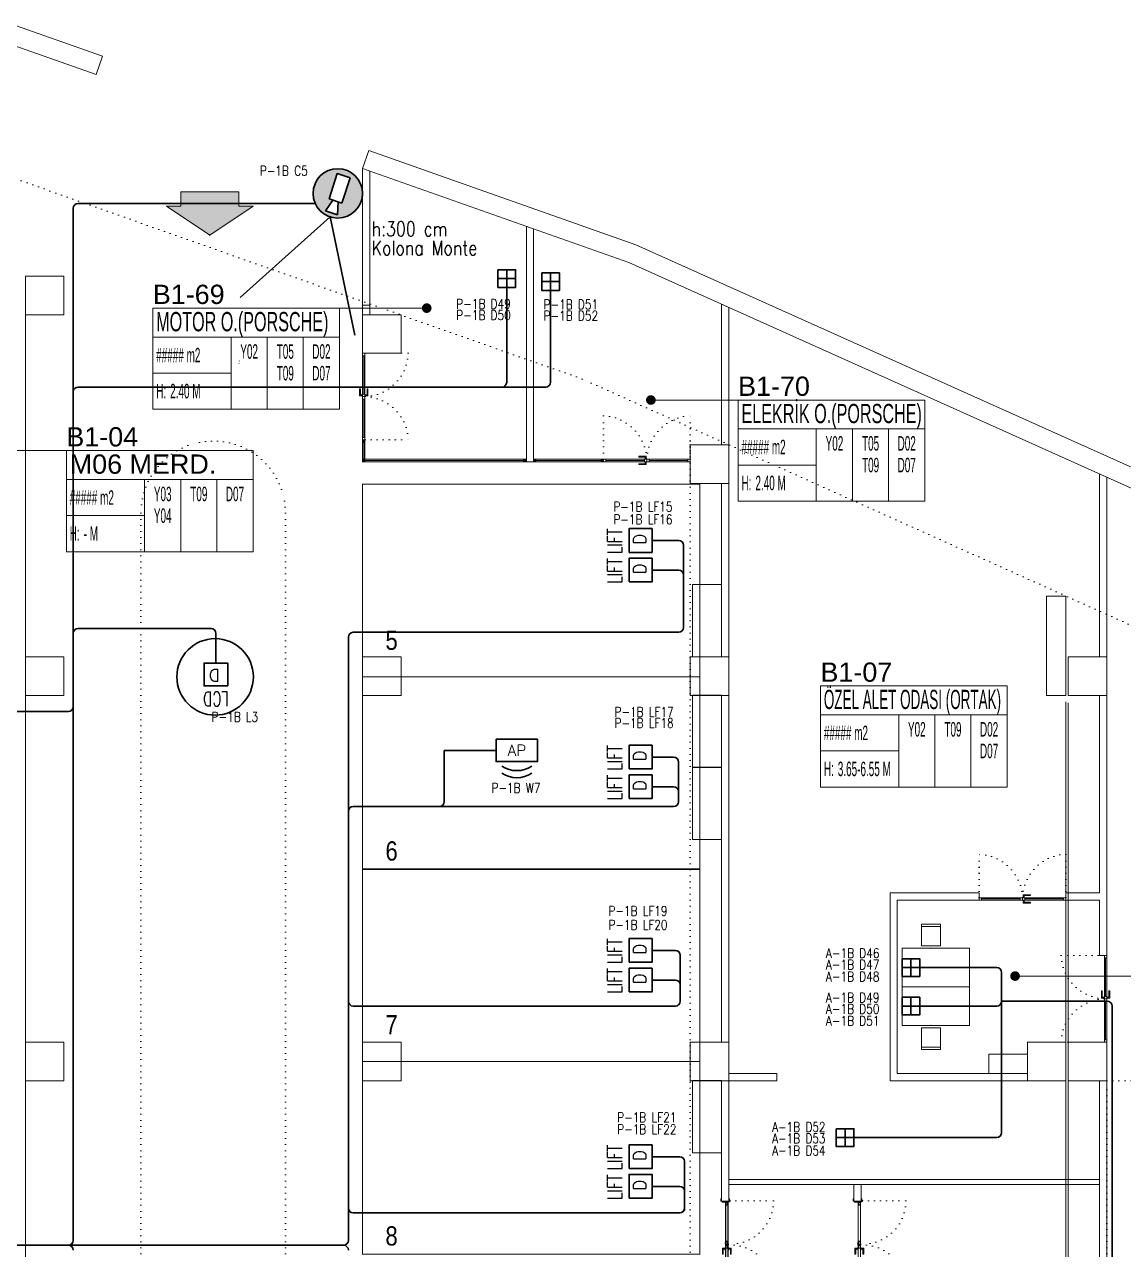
# Model space of a CAD drawing. Header units: metres. Extents: x -13621 to 152406, y -16073 to 22221.
# Drawn here: x 61358 to 63640, y 4450 to 6992 of the extents above; entities that cross this region are included whole.
import ezdxf
from ezdxf.enums import TextEntityAlignment as Align
from ezdxf.xclip import XClip

# ---------------------------------------------------------------- set-up
doc = ezdxf.new("R2010")
doc.units = ezdxf.units.M
doc.header["$LTSCALE"] = 100
doc.header["$MEASUREMENT"] = 0
doc.header["$XCLIPFRAME"] = 0
for name, pattern in [('DOT2', [0.125, 0, -0.125]), ('DOT5', [0.75, 0, -0.75]), ('HIDDEN', [0.375, 0.25, -0.125])]:
    doc.linetypes.add(name, pattern=pattern)
doc.layers.get('0').update_dxf_attribs({"color": 9, "lineweight": 9})
for name, color, linetype, lineweight in [('00', 9, 'Continuous', 9), ('01', 9, 'Continuous', 9), ('05', 9, 'Continuous', 9), ('05S', 9, 'Continuous', 9), ('06B', 9, 'Continuous', 9), ('06C', 9, 'Continuous', 9), ('06D', 9, 'Continuous', 9), ('09', 9, 'Continuous', 9), ('10', 9, 'Continuous', 9), ('15', 9, 'Continuous', 9), ('20', 9, 'DOT2', 9), ('21', 9, 'Continuous', 9), ('21_mahal200', 9, 'Continuous', 9), ('Data  Tavan', 170, 'Continuous', 30), ('DATA YER', 30, 'Continuous', 30), ('E-ACCESS POINT (KABLOSUZ ERİŞİM İÇİN)', 7, 'Continuous', 30), ('E-DAHİLİ KAMERA', 7, 'Continuous', 30), ('E-DATA LCD EKRAN', 7, 'Continuous', 30), ('E-DATA LIFT PRIZI', 7, 'Continuous', 30), ('E-DATA PRİZİ (RJ45)', 7, 'Continuous', 30), ('E-DUVARA MONTE PRİZ KUTUSU', 7, 'Continuous', 30), ('E-YAZI', 7, 'Continuous', 30)]:
    doc.layers.add(name, color=color, linetype=linetype, lineweight=lineweight)
doc.styles.add('Arial', font='arial.ttf', dxfattribs={"height": 2.5})
doc.styles.add('E-YAZI', font='txttw.shx')
doc.styles.add('MuuM_TEXT-STANDART', font='ARIALN.TTF')
doc.dimstyles.new('MuuM_DIM200', dxfattribs={"dimscale": 20, "dimtxt": 2, "dimasz": 1, "dimexe": 1, "dimexo": 1, "dimgap": 1, "dimtad": 1, "dimdec": 1, "dimrnd": 0.5, "dimdsep": 46, "dimtxsty": 'MuuM_TEXT-STANDART', "dimblk": 'ARCHTICK', "dimcen": 0, "dimdle": 0.15, "dimclrd": 256, "dimclre": 256, "dimclrt": 256, "dimadec": 0, "dimazin": 0, "dimtfac": 5, "dimtdec": 1, "dimtix": 1, "dimtmove": 2, "dimatfit": 3, "dimldrblk": 'DOT', "dimfxl": 3, "dimfxlon": 1, "dimtolj": 1, "dimlwd": -1, "dimlwe": -1, "dimarcsym": 0})

# ---------------------------------------------------------------- blocks, each defined once
blk = doc.blocks.new('E-DATA LCD EKRAN')
at = {"layer": 'E-DATA PRİZİ (RJ45)', "color": 1}
blk.add_line((0, 0), (0, 42), dxfattribs=at)
blk.add_lwpolyline([(-24.6, 89.6), (24.6, 89.6), (24.6, 42), (-24.6, 42)], close=True, dxfattribs=at)
blk.add_circle((1.6, 70.7), 79.4, dxfattribs=at)
at = {"layer": 'E-DATA PRİZİ (RJ45)', "color": 1, "style": 'E-YAZI'}
blk.add_text('D', height=25.6, dxfattribs=at).set_placement((-8.8, 54.6))
at = {"layer": 'E-YAZI', "color": 1, "style": 'E-YAZI', "width": 0.7}
blk.add_text('LCD', height=30, dxfattribs=at).set_placement((-27, 101.6))
blk = doc.blocks.new('10_DUVARA MONTE PRİZ KUTUSU')
at = {"layer": 'E-DUVARA MONTE PRİZ KUTUSU', "color": 4}
for p, q in [((24.5, 0), (-24.5, 0)), ((0, 24.5), (0, -24.5))]:
    blk.add_line(p, q, dxfattribs=at)
blk.add_lwpolyline([(-24.5, -24.5), (24.5, -24.5), (24.5, 24.5), (-24.5, 24.5)], close=True, dxfattribs=at)
blk = doc.blocks.new('E-DATA LIFT PRIZI')
at = {"layer": 'E-DATA LIFT PRIZI', "color": 2}
blk.add_line((0, 0), (0, 42), dxfattribs=at)
blk.add_lwpolyline([(-24.6, 89.6), (24.6, 89.6), (24.6, 42), (-24.6, 42)], close=True, dxfattribs=at)
at = {"layer": 'E-DATA LIFT PRIZI', "color": 2, "style": 'E-YAZI', "width": 0.7}
blk.add_text('LIFT', height=30, dxfattribs=at).set_placement((-28, 104.2))
at = {"layer": 'E-DATA LIFT PRIZI', "color": 2, "style": 'E-YAZI'}
blk.add_text('D', height=25.6, dxfattribs=at).set_placement((-8.8, 54.6))
blk = doc.blocks.new('*U382')
at = {"layer": 'E-ACCESS POINT (KABLOSUZ ERİŞİM İÇİN)', "color": 4}
blk.add_lwpolyline([(-2.39, 3.24), (2.39, 3.24), (2.39, 0.65), (-2.39, 0.65)], close=True, dxfattribs=at)
at = {"layer": 'E-ACCESS POINT (KABLOSUZ ERİŞİM İÇİN)', "color": 3}
for centre in [(0, 2.8), (0, 1.99)]:
    blk.add_arc(centre, 3.19, 237.1828, 302.8172, dxfattribs=at)
at = {"layer": 'E-ACCESS POINT (KABLOSUZ ERİŞİM İÇİN)', "color": 3, "style": 'E-YAZI'}
blk.add_text('AP', height=1.28, dxfattribs=at).set_placement((-1.05, 1.31))
blk = doc.blocks.new('E-VARIFOCAL DOME KAMERA')
at = {"layer": 'E-DAHİLİ KAMERA'}
h = blk.add_hatch(color=6, dxfattribs=at)
h.dxf.hatch_style = 1
h.paths.add_polyline_path([(0, 0, 1), (25.66, 0, 1)])
h.paths.add_polyline_path([(16.93, 3.57), (16.93, 1.47), (23.48, 3.34), (23.48, -3.21), (16.93, -1.34), (16.93, -3.45), (3.15, -3.45), (3.15, 3.57)], flags=16)
at = {"layer": 'E-DAHİLİ KAMERA', "color": 6}
for p, q in [((25.66, 0), (79.91, 31.32)), ((3.15, 3.57), (3.15, -3.45)), ((16.93, 3.57), (3.15, 3.57)), ((16.93, -3.45), (16.93, 3.57)), ((16.93, 1.47), (23.48, 3.34)), ((23.48, 3.34), (23.48, -3.21)), ((25.66, 0), (79.91, -31.32)), ((3.15, -3.45), (16.93, -3.45)), ((16.93, -1.34), (23.48, -3.21))]:
    blk.add_line(p, q, dxfattribs=at)
blk.add_circle((12.83, 0), 12.83, dxfattribs=at)
blk = doc.blocks.new('p-kolon_80x80')
blk.add_lwpolyline([(-40, -40), (40, -40), (40, 40), (-40, 40)], close=True)
blk = doc.blocks.new('1.bod.mimari.elk')
at = {"layer": '01'}
blk.add_lwpolyline([(4764.2, -1436.6), (5520, -1703.5), (5506.7, -1741.2), (4752.4, -1474.9)], dxfattribs=at)
for points in [[(7909, -2669.7), (7892.6, -2706.2), (6612.7, -2131.8), (6060, -1936.6), (6073.3, -1898.9), (6627.6, -2094.7)], [(7520, -3030), (7480, -3030), (7480, -2824), (7520, -2824)]]:
    blk.add_lwpolyline(points, close=True, dxfattribs=at)
for p in [(5400, -2200), (6100, -2280), (6780, -2550), (5400, -2990), (6100, -2990), (6780, -2990), (7565, -2990), (5400, -3790), (6100, -3790), (6780, -3790), (7480, -3790), (7565, -3790)]:
    blk.add_blockref('p-kolon_80x80', p, dxfattribs=at)
blk = doc.blocks.new('p-işyeri')
at = {"color": 0, "const_width": 2}
blk.add_lwpolyline([(200, 0), (200, 700), (-200, 700), (-200, 0)], close=True, dxfattribs=at)
blk = doc.blocks.new('p-dilatasyon yeri')
at = {"layer": '06D'}
for points in [[(5360, 80), (5360, 6452.7)], [(7520, 5586.8), (7520, 80)], [(7525, 5584.6), (7525, 80)]]:
    blk.add_lwpolyline(points, dxfattribs=at)
blk = doc.blocks.new('0-OK 2')
at = {"true_color": 0x4f4f4f}
blk.add_hatch(color=251, dxfattribs=at).paths.add_polyline_path([(0, 0), (120, 180), (120, 120), (180, 120), (180, -120), (120, -120), (120, -180)])
at = {"linetype": 'ByBlock', "lineweight": -2}
blk.add_lwpolyline([(180, -120), (180, 120), (120, 120), (120, 180), (0, 0), (120, -180), (120, -120)], close=True, dxfattribs=at)
blk.add_point((0, 0))
blk = doc.blocks.new('prf-scr2')
at = {"linetype": 'DOT2', "ltscale": 10}
blk.add_line((0, 0.2), (0, -1.1), dxfattribs=at)
for p, q in [((-0.1, -0.2), (0.1, -0.3)), ((0.1, -0.2), (-0.1, -0.2)), ((0.1, -0.3), (-0.1, -0.3)), ((-0.1, -0.3), (0.1, -0.4)), ((0.1, -0.4), (-0.1, -0.4)), ((0.1, -0.5), (-0.1, -0.4)), ((-0.1, -0.4), (0.1, -0.4)), ((0.1, -0.6), (-0.1, -0.5)), ((-0.1, -0.5), (0.1, -0.5)), ((-0.1, -0.6), (0.1, -0.7)), ((0.1, -0.6), (-0.1, -0.6)), ((-0.1, -0.6), (0.1, -0.6)), ((-0.1, -0.7), (0.1, -0.8)), ((0.1, -0.7), (-0.1, -0.7)), ((-0.1, -0.8), (0.1, -0.8)), ((0.1, -0.8), (-0.1, -0.8)), ((0.1, -0.2), (0, -0.1)), ((0, -0.2), (0.1, -0.2))]:
    blk.add_line(p, q)
blk.add_lwpolyline([(0.2, 0), (-0.2, 0), (-0.2, 0), (-0.1, -0.1), (0.1, -0.1), (0.2, 0), (0.2, 0)], close=True)
for points in [[(0.2, 0), (-0.2, 0)], [(-0.1, -0.1), (-0.1, -0.2), (-0.1, -0.2), (-0.1, -0.2), (-0.1, -0.2), (-0.1, -0.3), (-0.1, -0.3), (-0.1, -0.3), (-0.1, -0.3), (-0.1, -0.4), (-0.1, -0.4), (-0.1, -0.4), (-0.1, -0.4), (-0.1, -0.4), (-0.1, -0.5), (-0.1, -0.5), (-0.1, -0.5), (-0.1, -0.5), (-0.1, -0.5), (-0.1, -0.5), (-0.1, -0.6), (-0.1, -0.6), (-0.1, -0.6), (-0.1, -0.6), (-0.1, -0.6), (-0.1, -0.7), (-0.1, -0.7), (-0.1, -0.7), (-0.1, -0.7), (-0.1, -0.7), (-0.1, -0.8), (-0.1, -0.8), (-0.1, -0.8), (-0.1, -0.8), (0, -0.9), (0, -0.9), (0, -0.9), (0.1, -0.8), (0.1, -0.8), (0.1, -0.7), (0.1, -0.7), (0.1, -0.7), (0.1, -0.7), (0.1, -0.7), (0.1, -0.7), (0.1, -0.6), (0.1, -0.6), (0.1, -0.6), (0.1, -0.6), (0.1, -0.6), (0.1, -0.5), (0.1, -0.5), (0.1, -0.5), (0.1, -0.5), (0.1, -0.4), (0.1, -0.4), (0.1, -0.4), (0.1, -0.4), (0.1, -0.4), (0.1, -0.3), (0.1, -0.3), (0.1, -0.3), (0.1, -0.3), (0.1, -0.3), (0.1, -0.3), (0.1, -0.2), (0.1, -0.2), (0.1, -0.2), (0.1, -0.2), (0.1, -0.2), (0.1, -0.1)]]:
    blk.add_lwpolyline(points)
blk = doc.blocks.new('gr-p-barel kilitli kapı kolu')
at = {"layer": '05S'}
h = blk.add_hatch(color=256, dxfattribs=at)
h.paths.add_polyline_path([(1.3, 0.8), (-1.3, 0.8), (-1.3, 0.7), (1.3, 0.7)])
h.paths.add_polyline_path([(2.75, 0.7), (-2.75, 0.7), (-2.75, 0), (2.75, 0)])
h.paths.add_polyline_path([(-11.7, 4.9), (-11.7, 6.7), (0.9, 6.7), (0.9, 0.8), (-0.9, 0.8), (-0.9, 4.9)])
at = {"flags": 128}
for points in [[(-0.9, 0.8), (-0.9, 4.9), (-11.7, 4.9), (-11.7, 6.7), (0.9, 6.7), (0.9, 0.8)], [(-0.8, 5), (0.8, 6.6)]]:
    blk.add_lwpolyline(points, dxfattribs=at)
blk.add_lwpolyline([(-2.75, 0), (-2.75, 0.7), (2.75, 0.7), (2.75, 0)])
blk.add_lwpolyline([(-1.3, 0.7), (1.3, 0.7), (1.3, 0.8), (-1.3, 0.8)], close=True)
blk = doc.blocks.new('p-de-02')
at = {"layer": '06C'}
blk.add_lwpolyline([(106.3, -16.6, 1), (106.3, -15.8), (104.3, -15.8), (104.3, -16.6), (106.4, -16.6)], format="xyb", dxfattribs=at)
blk.add_arc((106.3, -16.2), 0.5, 233.1301, 126.8699, dxfattribs=at)
at = {"layer": '09'}
for p, q in [((108.1, -16.7), (108.1, -16.6)), ((108.2, -16.7), (108.2, -16.6)), ((108.3, -16.6), (108.3, -16.7)), ((108.4, -16.7), (108.4, -16.6)), ((108.5, -16.6), (108.5, -16.7)), ((108.6, -16.7), (108.6, -16.6)), ((108.7, -16.6), (108.7, -16.7)), ((108.8, -16.6), (108.8, -16.7)), ((109.3, -21.9), (109.3, -21.7)), ((109.4, -21.7), (109.4, -21.9)), ((109.5, -21.9), (109.5, -21.7)), ((109.6, -21.7), (109.6, -21.9)), ((109.7, -21.9), (109.7, -21.7)), ((109.8, -21.7), (109.8, -21.9)), ((109.9, -21.9), (109.9, -21.7)), ((110, -21.9), (110, -21.7))]:
    blk.add_line(p, q, dxfattribs=at)
at = {"layer": '10'}
for points in [[(14.2, -6.8, -0.414214), (14.3, -6.7), (18.7, -6.7, -0.414214), (18.8, -6.8), (18.8, -14.1), (19, -14.1), (19, -6.8, 0.414214), (18.7, -6.5), (14.3, -6.5, 0.414214), (14, -6.8), (14, -7.7, 0.414214), (14.3, -8), (15.4, -8), (15.4, -7.8), (14.3, -7.8, -0.414214), (14.2, -7.7)], [(19, -9.7, -0.414214), (19.3, -9.4), (20.3, -9.4, -0.414214), (20.6, -9.7), (20.6, -16.1, -0.414214), (20.3, -16.4, -0.414214), (20, -16.1), (20, -15.2), (19, -15.2), (19, -24.2, -0.414214), (18.7, -24.5), (14.3, -24.5, -0.414214), (14, -24.2), (14, -23.3, -0.414214), (14.3, -23), (15.4, -23), (15.4, -23.2), (14.3, -23.2, 0.414214), (14.2, -23.3), (14.2, -24.2, 0.414214), (14.3, -24.3), (18.7, -24.3, 0.414214), (18.8, -24.2), (18.8, -15), (20.2, -15), (20.2, -16.1, 0.414214), (20.3, -16.2, 0.414214), (20.4, -16.1), (20.4, -9.7, 0.414214), (20.3, -9.6), (19.3, -9.6, 0.414214), (19.2, -9.7), (19.2, -10.6), (19, -10.6)], [(18.4, -25), (19.8, -24.4), (19.8, -21.5), (20, -21.5), (20, -24.5), (18.5, -25.2, -14.796002)], [(198.6, -9.7, 0.414214), (198.3, -9.4), (197.3, -9.4, 0.414214), (197, -9.7), (197, -16.1, 0.414214), (197.3, -16.4, 0.414214), (197.6, -16.1), (197.6, -15.2), (198.6, -15.2), (198.6, -24.2, 0.414214), (198.9, -24.5), (203.3, -24.5, 0.414214), (203.6, -24.2), (203.6, -23.3, 0.414214), (203.3, -23), (202.2, -23), (202.2, -23.2), (203.3, -23.2, -0.414214), (203.4, -23.3), (203.4, -24.2, -0.414214), (203.3, -24.3), (198.9, -24.3, -0.414214), (198.8, -24.2), (198.8, -15), (197.4, -15), (197.4, -16.1, -0.414214), (197.3, -16.2, -0.414214), (197.2, -16.1), (197.2, -9.7, -0.414214), (197.3, -9.6), (198.3, -9.6, -0.414214), (198.4, -9.7), (198.4, -10.6), (198.6, -10.6)], [(199.2, -25), (197.8, -24.4), (197.8, -21.5), (197.6, -21.5), (197.6, -24.5), (199.1, -25.2, 14.796002)], [(203.4, -6.8, 0.414214), (203.3, -6.7), (198.9, -6.7, 0.414214), (198.8, -6.8), (198.8, -14.1), (198.6, -14.1), (198.6, -6.8, -0.414214), (198.9, -6.5), (203.3, -6.5, -0.414214), (203.6, -6.8), (203.6, -7.7, -0.414214), (203.3, -8), (202.2, -8), (202.2, -7.8), (203.3, -7.8, 0.414214), (203.4, -7.7)]]:
    blk.add_lwpolyline(points, format="xyb", close=True, dxfattribs=at)
for points in [[(108.2, -20.1), (108.2, -18.1), (108.5, -18.1), (108.5, -17), (20.3, -17), (20.3, -18.1), (20.6, -18.1), (20.6, -20.1), (20.3, -20.1), (20.3, -18.3), (20, -18.3), (20, -16.7), (108.8, -16.7), (108.8, -18.3), (108.5, -18.3), (108.5, -20.1)], [(108.2, -18.1), (108.2, -20.1), (108.8, -20.1), (108.8, -21.7), (20, -21.7), (20, -20.1), (20.6, -20.1), (20.6, -18.1), (20.9, -18.1), (20.9, -20.3), (20.3, -20.3), (20.3, -21.4), (108.5, -21.4), (108.5, -20.3), (107.9, -20.3), (107.9, -18.1), (108.2, -18.1)], [(109.9, -20.1), (109.9, -18.1), (109.6, -18.1), (109.6, -17), (197.3, -17), (197.3, -18.1), (197, -18.1), (197, -20.1), (197.3, -20.1), (197.3, -18.3), (197.6, -18.3), (197.6, -16.7), (109.3, -16.7), (109.3, -18.3), (109.6, -18.3), (109.6, -20.1)], [(109.9, -18.1), (109.9, -20.1), (109.3, -20.1), (109.3, -21.7), (197.6, -21.7), (197.6, -20.1), (197, -20.1), (197, -18.1), (196.7, -18.1), (196.7, -20.3), (197.3, -20.3), (197.3, -21.4), (109.6, -21.4), (109.6, -20.3), (110.2, -20.3), (110.2, -18.1), (109.9, -18.1)]]:
    blk.add_lwpolyline(points, dxfattribs=at)
for points in [[(20.9, -17.2), (26.9, -17.2), (26.9, -21.2), (20.9, -21.2)], [(21.2, -17.5), (26.6, -17.5), (26.6, -20.9), (21.2, -20.9)], [(107.9, -17.2), (101.9, -17.2), (101.9, -21.2), (107.9, -21.2)], [(107.6, -17.5), (102.2, -17.5), (102.2, -20.9), (107.6, -20.9)], [(108.1, -22.4), (110, -22.4), (110, -21.9), (108.1, -21.9), (107.5, -21.9), (107.5, -22.4)], [(110, -16.1), (108.1, -16.1), (108.1, -16.6), (110.6, -16.6), (110.6, -16.6), (110.6, -16.1)], [(110.2, -17.2), (116.2, -17.2), (116.2, -21.2), (110.2, -21.2)], [(110.5, -17.5), (115.9, -17.5), (115.9, -20.9), (110.5, -20.9)], [(196.7, -17.2), (192.7, -17.2), (192.7, -21.2), (196.7, -21.2)], [(196.4, -17.5), (193, -17.5), (193, -20.9), (196.4, -20.9)]]:
    blk.add_lwpolyline(points, close=True, dxfattribs=at)
for centre in [(17.8, -25.5), (199.8, -25.5)]:
    blk.add_circle(centre, 0.55, dxfattribs=at)
at = {"layer": '20'}
for p, q in [((17.8, -25.5), (17.8, -116)), ((199.8, -25.5), (199.8, -116))]:
    blk.add_line(p, q, dxfattribs=at)
at = {"layer": '20', "linetype": 'HIDDEN'}
for points in [[(18.6, -24.3), (18.6, -23), (17.1, -23), (17.1, -24.3)], [(18.4, -25), (18.4, -23.2), (17.3, -23.2), (17.3, -25)], [(199, -24.3), (199, -23), (200.5, -23), (200.5, -24.3)], [(199.2, -25), (199.2, -23.2), (200.3, -23.2), (200.3, -25)]]:
    blk.add_lwpolyline(points, dxfattribs=at)
at = {"layer": '20'}
for centre, start, end in [((17.8, -25.5), 270, 2.4057), ((199.8, -25.5), 177.5943, 270)]:
    blk.add_arc(centre, 90.5, start, end, dxfattribs=at)
at = {"layer": '06B', "xscale": -1}
blk.add_blockref('gr-p-barel kilitli kapı kolu', (117.3, -16.7), dxfattribs=at)
at = {"layer": '06B', "rotation": 180}
blk.add_blockref('gr-p-barel kilitli kapı kolu', (117.3, -21.7), dxfattribs=at)
at = {"layer": '10', "xscale": -1, "rotation": 90}
for p in [(20.3, -19.2), (109.6, -19.2)]:
    blk.add_blockref('prf-scr2', p, dxfattribs=at)
at = {"layer": '10', "rotation": 270}
for p in [(108.5, -19.2), (197.3, -19.2)]:
    blk.add_blockref('prf-scr2', p, dxfattribs=at)
blk = doc.blocks.new('p-al-01_a')
at = {"layer": '06B'}
for points in [[(-5, -88.6), (-11.2, -88.6), (-11.2, -73.6), (-9.4, -73.6), (-9.4, -86.4), (-9.4, -86.4), (-5, -86.4), (-5, -88.6)], [(0, -88.6), (6.2, -88.6), (6.2, -73.6), (4.4, -73.6), (4.4, -86.4), (4.4, -86.4), (0, -86.4), (0, -88.6)]]:
    blk.add_lwpolyline(points, dxfattribs=at)
at = {"layer": '06D'}
for p, q in [((-5, -86.9), (-5, -5)), ((0, -5), (0, -86.9)), ((-5, -93.1), (-5, -175)), ((0, -175), (0, -93.1))]:
    blk.add_line(p, q, dxfattribs=at)
at = {"layer": '10'}
for points in [[(-5, 0), (0, 0), (0, -5), (-5, -5)], [(-5, -85), (0, -85), (0, -90), (-5, -90)], [(-5, -95), (0, -95), (0, -90), (-5, -90)], [(-5, -180), (0, -180), (0, -175), (-5, -175)]]:
    blk.add_lwpolyline(points, close=True, dxfattribs=at)
at = {"layer": '15'}
for points in [[(-2.5, -5), (-2.5, -85)], [(-2.5, -175), (-2.5, -95)]]:
    blk.add_lwpolyline(points, dxfattribs=at)
at = {"layer": '20'}
for points in [[(-5.3, 0), (-94.9, 0)], [(-5.3, -180), (-94.9, -180)], [(-5, -180), (-94.9, -180)]]:
    blk.add_lwpolyline(points, dxfattribs=at)
for centre, start, end in [((-1.5, 3.4), 182.0745, 267.6937), ((-1.5, -183.4), 92.3063, 177.9255)]:
    blk.add_arc(centre, 93.5, start, end, dxfattribs=at)
blk = doc.blocks.new('prf-10x10')
blk.add_lwpolyline([(-5, -5), (5, -5), (5, 5), (-5, 5)], close=True)
at = {"color": 255}
blk.add_solid([(-5, -5), (5, -5), (-5, 5), (5, 5)], dxfattribs=at)
at = {"layer": '10'}
blk.add_point((0, 0), dxfattribs=at)
blk = doc.blocks.new('p-birim')
blk.add_lwpolyline([(0, 0), (1, 0), (1, 1), (0, 1)], close=True)
blk = doc.blocks.new('p-sandalye')
blk.add_line((-45, 20), (-45, -20))
blk.add_lwpolyline([(-5, 20), (-50, 20), (-50, -20), (-5, -20)], close=True)
blk.add_point((0, 0.1))
blk = doc.blocks.new('p-masa_servis')
at = {"linetype": 'DOT5'}
blk.add_lwpolyline([(0, 0), (0, 0)], dxfattribs=at)
blk.add_lwpolyline([(0, 0), (0, -80), (140, -80), (140, 0)], close=True)
for p, rotation in [((60, 0), 270), ((50, -110.1), 2.073722e-10)]:
    blk.add_blockref('p-sandalye', p, dxfattribs=dict(rotation=rotation))
blk = doc.blocks.new('gr-p-birim')
blk.add_lwpolyline([(-0.5, -0.5), (0.5, -0.5), (0.5, 0.5), (-0.5, 0.5)], close=True)
blk = doc.blocks.new('_ArchTick')
at = {"color": 0, "linetype": 'ByBlock', "const_width": 0.15}
blk.add_lwpolyline([(-0.5, -0.5), (0.5, 0.5)], dxfattribs=at)
blk = doc.blocks.new('_Dot')
at = {"color": 0, "linetype": 'ByBlock', "lineweight": -2}
blk.add_line((-0.5, 0), (-1, 0), dxfattribs=at)
at = {"color": 0, "linetype": 'ByBlock', "const_width": 0.5}
blk.add_lwpolyline([(-0.25, 0, 1), (0.25, 0, 1)], format="xyb", close=True, dxfattribs=at)
blk = doc.blocks.new('0_roomno2')
blk.add_lwpolyline([(19.38, -10.5), (0, -10.5), (0, 0), (19.38, 0)], close=True)
for points in [[(0, -3), (19.38, -3)], [(8.12, -3), (8.12, -10.5)], [(11.88, -3), (11.88, -10.5)], [(15.62, -3), (15.62, -10.5)], [(0, -6.75), (8.12, -6.75)]]:
    blk.add_lwpolyline(points)
at = {"style": 'MuuM_TEXT-STANDART', "width": 0.6}
blk.add_text('H:', height=1.5, dxfattribs=at).set_placement((0.35, -8.61), align=Align.MIDDLE_LEFT)
at = {"style": 'Arial'}
blk.add_attdef('ODANO', (0, 1.17), '', height=2, dxfattribs=at)
blk.add_attdef('MEKANADI', text='', height=2, dxfattribs=at).set_placement((0.35, -3), align=Align.BOTTOM_LEFT)
at = {"style": 'MuuM_TEXT-STANDART', "width": 0.6}
for tag, p in [('YER01', (10, -4.5)), ('TAVAN01', (13.75, -4.5)), ('DUVAR01', (17.5, -4.5)), ('YER02', (10, -6.75)), ('TAVAN02', (13.75, -6.75)), ('DUVAR02', (17.5, -6.75)), ('YER03', (10, -9)), ('TAVAN03', (13.75, -9)), ('DUVAR03', (17.5, -9))]:
    blk.add_attdef(tag, text='', height=1.5, dxfattribs=at).set_placement(p, align=Align.MIDDLE_CENTER)
for tag, p in [('M2', (0.35, -4.88)), ('TEMIZTAVANYUKSEKLIGI', (1.8, -8.61))]:
    blk.add_attdef(tag, text='', height=1.5, dxfattribs=at).set_placement(p, align=Align.MIDDLE_LEFT)
blk = doc.blocks.new('1.bod.mimari1.elk')
at = {"layer": '00'}
for p, q in [((7340, -3440), (7155, -3440)), ((7155, -3440), (7155, -3830)), ((7170, -3815), (7170, -3455)), ((7170, -3455), (7340, -3455)), ((7340, -3455), (7340, -3440)), ((6920, -3815), (6820, -3815)), ((6820, -3815), (6820, -3830)), ((6820, -3830), (6920, -3830)), ((7155, -3830), (7440, -3830)), ((7440, -3815), (7170, -3815)), ((7440, -3830), (7440, -3815)), ((7080, -4045), (7080, -4080)), ((7095, -4080), (7095, -4045)), ((7080, -4080), (7095, -4080))]:
    blk.add_line(p, q, dxfattribs=at)
for points in [[(6060, -2240), (6060, -1936.65), (6075, -1941.95), (6075, -2240)], [(6075, -2220), (6060, -2220)], [(6805, -2510), (6805, -2218.13), (6820, -2224.86), (6820, -2510)], [(6075, -2240), (6060, -2240)], [(7605, -2577.12), (7605, -2950), (7590, -2950), (7590, -2570.39)], [(7590, -3455), (7520, -3455), (7520, -3440), (7590, -3440), (7590, -3030), (7605, -3030), (7605, -3570), (7590, -3570), (7590, -3455)], [(7520, -3628.44), (7520, -3628.44)], [(7520, -3628.44), (7520, -3628.44)], [(6920, -3815), (6920, -3830)], [(6820, -4035), (7590, -4035)], [(6820, -4045), (7590, -4045)]]:
    blk.add_lwpolyline(points, dxfattribs=at)
for points in [[(6400, -2545), (6400, -2056.72), (6415, -2062.02), (6415, -2530), (6415, -2530), (6415, -2545)], [(6805, -2950), (6820, -2950), (6820, -2590), (6805, -2590)], [(6805, -3750), (6820, -3750), (6820, -3030), (6805, -3030)], [(6820, -4080), (6820, -3830), (6805, -3830), (6805, -4080)], [(7590, -4550), (7605, -4550), (7605, -3830), (7590, -3830)]]:
    blk.add_lwpolyline(points, close=True, dxfattribs=at)
at = {"layer": '06D', "linetype": 'DOT2'}
for points in [[(5600, -2652.1, -1), (5900, -2652.1, 0)], [(5600, -2652.1), (5600, -7740, 0.4142136), (6200, -8340)], [(5900, -2652.1), (5900, -7740, 0.4142136), (6200, -8040)]]:
    blk.add_lwpolyline(points, format="xyb", dxfattribs=at)
at = {"layer": '06D'}
for points in [[(6065, -2500), (6060, -2500), (6060, -2540), (6065, -2540)], [(6400, -2545), (6400, -2540), (6065, -2540), (6065, -2545)], [(6560, -2545), (6560, -2540), (6420, -2540), (6420, -2545)]]:
    blk.add_lwpolyline(points, close=True, dxfattribs=at)
at = {"layer": '09'}
for p, q in [((5803.63, -2335.74), (5803.58, -2335.88)), ((5803.72, -2335.77), (5803.67, -2335.92)), ((5803.77, -2335.95), (5803.82, -2335.8)), ((5803.91, -2335.84), (5803.86, -2335.98)), ((5803.96, -2336.01), (5804.01, -2335.87)), ((5804.1, -2335.9), (5804.05, -2336.05)), ((5804.14, -2336.08), (5804.19, -2335.94)), ((5804.29, -2335.97), (5804.24, -2336.11)), ((5803.03, -2341.14), (5803.08, -2340.99)), ((5803.12, -2341.17), (5803.17, -2341.03)), ((5803.26, -2341.06), (5803.21, -2341.2)), ((5803.31, -2341.24), (5803.36, -2341.09)), ((5803.45, -2341.12), (5803.4, -2341.27)), ((5803.5, -2341.3), (5803.55, -2341.16)), ((5803.64, -2341.19), (5803.59, -2341.33)), ((5803.74, -2341.22), (5803.69, -2341.37))]:
    blk.add_line(p, q, dxfattribs=at)
at = {"layer": '15'}
for points in [[(6062.5, -2505), (6062.5, -2540)], [(6395, -2542.5), (6065, -2542.5)], [(6555, -2542.5), (6420, -2542.5)]]:
    blk.add_lwpolyline(points, dxfattribs=at)
at = {"layer": '20'}
for points in [[(11313.16, -4700), (10818.48, -4391.06), (8921.11, -3452.7), (7718.56, -2913.06), (6516.01, -2373.42), (4675.61, -1723.48), (3791.04, -1488.82)], [(6740, -2510), (6740, -4630), (7605, -4630), (7605, -3830), (9220, -3830), (9220, -3622.83)]]:
    blk.add_lwpolyline(points, dxfattribs=at)
for name, p in [('p-dilatasyon yeri', (0, -8630)), ('p-al-01_a', (7605, -3570))]:
    blk.add_blockref(name, p)
at = {"xscale": -1}
blk.add_blockref('p-al-01_a', (6060, -2320), dxfattribs=at)
at = {"xscale": -1, "rotation": 90}
blk.add_blockref('p-al-01_a', (6560, -2545), dxfattribs=at)
at = {"rotation": 270}
blk.add_blockref('p-al-01_a', (7520, -3455), dxfattribs=at)
at = {"layer": '05', "xscale": 60.00000000000003, "yscale": 150}
for p in [(6745, -2950), (6745, -3179.55), (6745, -3329.11), (6745, -3979.55)]:
    blk.add_blockref('p-birim', p, dxfattribs=at)
at = {"layer": '05'}
ref = blk.add_blockref('p-masa_servis', (7180, -3555), dxfattribs=at)
XClip(ref).set_block_clipping_path([(-55.5106706136, -84.5585723777), (163.3295749435, 61.9818189005)])
ref = blk.add_blockref('p-masa_servis', (7180, -3715), dxfattribs=dict(at, xscale=-1, rotation=180))
XClip(ref).set_block_clipping_path([(-55.5106706136, -84.5585723777), (163.3295749435, 61.9818189005)])
at = {"layer": '05', "xscale": -40, "yscale": 80, "rotation": 90}
blk.add_blockref('gr-p-birim', (7400, -3795), dxfattribs=at)
at = {"layer": '06D', "color": 89, "linetype": 'HIDDEN', "true_color": 0x2e4d23, "rotation": 90}
for p in [(6760, -2791.68), (6760, -3191.68), (6760, -3590), (6760, -3990)]:
    blk.add_blockref('p-işyeri', p, dxfattribs=at)
at = {"layer": '10', "extrusion": (0, 0, -1), "xscale": 0.5, "yscale": 0.5, "zscale": -1}
for p, rotation in [((-6062.5, -2502.5), 90), ((-6062.5, -2542.5), 180), ((-6062.5, -2542.5), 90), ((-6397.5, -2542.5), 180), ((-6417.5, -2542.5), 180), ((-6417.5, -2542.5), 90), ((-6557.5, -2542.5), 180)]:
    blk.add_blockref('prf-10x10', p, dxfattribs=dict(at, rotation=rotation))
at = {"layer": '10', "xscale": -1, "rotation": 90}
for p in [(6797, -4061.2), (7072, -4061.2)]:
    blk.add_blockref('p-de-02', p, dxfattribs=at)
at = {"layer": '21', "xscale": -0.5, "yscale": 0.5, "zscale": 0.5, "rotation": 270}
blk.add_blockref('0-OK 2', (5742.9, -2074.98), dxfattribs=at)
at = {"layer": '21_mahal200'}
ref = blk.add_blockref('0_roomno2', (5624.63, -2226.34), dxfattribs=dict(at, xscale=20, yscale=20, zscale=20))
ref.add_attrib('ODANO', 'B1-69', (5624.63, -2217.69), dxfattribs={"layer": '0', "height": 40, "style": 'Arial'})
ref.add_attrib('MEKANADI', 'MOTOR O.(PORSCHE)', dxfattribs={"layer": '0', "height": 40, "style": 'Arial', "width": 0.6}).set_placement((5631.63, -2286.34), align=Align.BOTTOM_LEFT)
ref.add_attrib('M2', '##### m2', dxfattribs={"layer": '0', "height": 30, "style": 'MuuM_TEXT-STANDART', "width": 0.6}).set_placement((5631.63, -2323.84), align=Align.MIDDLE_LEFT)
ref.add_attrib('TEMIZTAVANYUKSEKLIGI', '2.40 M', dxfattribs={"layer": '0', "height": 30, "style": 'MuuM_TEXT-STANDART', "width": 0.6}).set_placement((5660.63, -2398.5), align=Align.MIDDLE_LEFT)
ref.add_attrib('YER01', 'Y02', dxfattribs={"layer": '0', "height": 30, "style": 'MuuM_TEXT-STANDART', "width": 0.6}).set_placement((5824.63, -2316.34), align=Align.MIDDLE_CENTER)
ref.add_attrib('TAVAN01', 'T05', dxfattribs={"layer": '0', "height": 30, "style": 'MuuM_TEXT-STANDART', "width": 0.6}).set_placement((5899.63, -2316.34), align=Align.MIDDLE_CENTER)
ref.add_attrib('DUVAR01', 'D02', dxfattribs={"layer": '0', "height": 30, "style": 'MuuM_TEXT-STANDART', "width": 0.6}).set_placement((5974.63, -2316.34), align=Align.MIDDLE_CENTER)
ref.add_attrib('TAVAN02', 'T09', dxfattribs={"layer": '0', "height": 30, "style": 'MuuM_TEXT-STANDART', "width": 0.6}).set_placement((5899.63, -2361.34), align=Align.MIDDLE_CENTER)
ref.add_attrib('DUVAR02', 'D07', dxfattribs={"layer": '0', "height": 30, "style": 'MuuM_TEXT-STANDART', "width": 0.6}).set_placement((5974.63, -2361.34), align=Align.MIDDLE_CENTER)
ref = blk.add_blockref('0_roomno2', (6839.57, -2417.04), dxfattribs=dict(at, xscale=20, yscale=20, zscale=20))
ref.add_attrib('ODANO', 'B1-70', (6839.57, -2408.4), dxfattribs={"layer": '0', "height": 40, "style": 'Arial'})
ref.add_attrib('MEKANADI', 'ELEKRİK O.(PORSCHE)', dxfattribs={"layer": '0', "height": 40, "style": 'Arial', "width": 0.6}).set_placement((6846.57, -2477.04), align=Align.BOTTOM_LEFT)
ref.add_attrib('M2', '##### m2', dxfattribs={"layer": '0', "height": 30, "style": 'MuuM_TEXT-STANDART', "width": 0.6}).set_placement((6846.57, -2514.54), align=Align.MIDDLE_LEFT)
ref.add_attrib('TEMIZTAVANYUKSEKLIGI', '2.40 M', dxfattribs={"layer": '0', "height": 30, "style": 'MuuM_TEXT-STANDART', "width": 0.6}).set_placement((6875.57, -2589.2), align=Align.MIDDLE_LEFT)
ref.add_attrib('YER01', 'Y02', dxfattribs={"layer": '0', "height": 30, "style": 'MuuM_TEXT-STANDART', "width": 0.6}).set_placement((7039.57, -2507.04), align=Align.MIDDLE_CENTER)
ref.add_attrib('TAVAN01', 'T05', dxfattribs={"layer": '0', "height": 30, "style": 'MuuM_TEXT-STANDART', "width": 0.6}).set_placement((7114.57, -2507.04), align=Align.MIDDLE_CENTER)
ref.add_attrib('DUVAR01', 'D02', dxfattribs={"layer": '0', "height": 30, "style": 'MuuM_TEXT-STANDART', "width": 0.6}).set_placement((7189.57, -2507.04), align=Align.MIDDLE_CENTER)
ref.add_attrib('TAVAN02', 'T09', dxfattribs={"layer": '0', "height": 30, "style": 'MuuM_TEXT-STANDART', "width": 0.6}).set_placement((7114.57, -2552.04), align=Align.MIDDLE_CENTER)
ref.add_attrib('DUVAR02', 'D07', dxfattribs={"layer": '0', "height": 30, "style": 'MuuM_TEXT-STANDART', "width": 0.6}).set_placement((7189.57, -2552.04), align=Align.MIDDLE_CENTER)
ref = blk.add_blockref('0_roomno2', (5445.14, -2522.04), dxfattribs=dict(at, xscale=20, yscale=20, zscale=20))
ref.add_attrib('ODANO', 'B1-04', (5445.14, -2513.4), dxfattribs={"layer": '0', "height": 40, "style": 'Arial'})
ref.add_attrib('MEKANADI', 'M06 MERD.', dxfattribs={"layer": '0', "height": 40, "style": 'Arial'}).set_placement((5452.14, -2582.04), align=Align.BOTTOM_LEFT)
ref.add_attrib('M2', '##### m2', dxfattribs={"layer": '0', "height": 30, "style": 'MuuM_TEXT-STANDART', "width": 0.6}).set_placement((5452.14, -2619.54), align=Align.MIDDLE_LEFT)
ref.add_attrib('TEMIZTAVANYUKSEKLIGI', '- M', dxfattribs={"layer": '0', "height": 30, "style": 'MuuM_TEXT-STANDART', "width": 0.6}).set_placement((5481.14, -2694.2), align=Align.MIDDLE_LEFT)
ref.add_attrib('YER01', 'Y03', dxfattribs={"layer": '0', "height": 30, "style": 'MuuM_TEXT-STANDART', "width": 0.6}).set_placement((5645.14, -2612.04), align=Align.MIDDLE_CENTER)
ref.add_attrib('TAVAN01', 'T09', dxfattribs={"layer": '0', "height": 30, "style": 'MuuM_TEXT-STANDART', "width": 0.6}).set_placement((5720.14, -2612.04), align=Align.MIDDLE_CENTER)
ref.add_attrib('DUVAR01', 'D07', dxfattribs={"layer": '0', "height": 30, "style": 'MuuM_TEXT-STANDART', "width": 0.6}).set_placement((5795.14, -2612.04), align=Align.MIDDLE_CENTER)
ref.add_attrib('YER02', 'Y04', dxfattribs={"layer": '0', "height": 30, "style": 'MuuM_TEXT-STANDART', "width": 0.6}).set_placement((5645.14, -2657.04), align=Align.MIDDLE_CENTER)
ref = blk.add_blockref('0_roomno2', (7010.56, -3010.49), dxfattribs=dict(at, xscale=20, yscale=20, zscale=20))
ref.add_attrib('ODANO', 'B1-07', (7010.56, -3001.85), dxfattribs={"layer": '0', "height": 40, "style": 'Arial'})
ref.add_attrib('MEKANADI', 'ÖZEL ALET ODASI (ORTAK)', dxfattribs={"layer": '0', "height": 40, "style": 'Arial', "width": 0.5}).set_placement((7017.56, -3070.49), align=Align.BOTTOM_LEFT)
ref.add_attrib('M2', '##### m2', dxfattribs={"layer": '0', "height": 30, "style": 'MuuM_TEXT-STANDART', "width": 0.6}).set_placement((7017.56, -3107.99), align=Align.MIDDLE_LEFT)
ref.add_attrib('TEMIZTAVANYUKSEKLIGI', '3.65-6.55 M', dxfattribs={"layer": '0', "height": 30, "style": 'MuuM_TEXT-STANDART', "width": 0.6}).set_placement((7046.56, -3182.65), align=Align.MIDDLE_LEFT)
ref.add_attrib('YER01', 'Y02', dxfattribs={"layer": '0', "height": 30, "style": 'MuuM_TEXT-STANDART', "width": 0.6}).set_placement((7210.56, -3100.49), align=Align.MIDDLE_CENTER)
ref.add_attrib('TAVAN01', 'T09', dxfattribs={"layer": '0', "height": 30, "style": 'MuuM_TEXT-STANDART', "width": 0.6}).set_placement((7285.56, -3100.49), align=Align.MIDDLE_CENTER)
ref.add_attrib('DUVAR01', 'D02', dxfattribs={"layer": '0', "height": 30, "style": 'MuuM_TEXT-STANDART', "width": 0.6}).set_placement((7360.56, -3100.49), align=Align.MIDDLE_CENTER)
ref.add_attrib('DUVAR02', 'D07', dxfattribs={"layer": '0', "height": 30, "style": 'MuuM_TEXT-STANDART', "width": 0.6}).set_placement((7360.56, -3145.49), align=Align.MIDDLE_CENTER)
at = {"layer": '21', "style": 'MuuM_TEXT-STANDART'}
for s, p in [('5', (6107.52, -2947.67)), ('6', (6107.52, -3384.97)), ('7', (6107.52, -3745.68)), ('8', (6107.52, -4183.99))]:
    blk.add_text(s, height=40, dxfattribs=at).set_placement(p, align=Align.BOTTOM_LEFT)
at = {"layer": '21_mahal200'}
for points in [[(6193.22, -2226.34), (6012.13, -2226.34)], [(6658.48, -2417.04), (6839.57, -2417.04)], [(5264.05, -2522.04), (5445.14, -2522.04)], [(7414.56, -3612.65), (7945.44, -3612.65)]]:
    blk.add_leader(points, dimstyle='MuuM_DIM200', override={"dimasz": 1, "dimfxl": 10}, dxfattribs=at)

msp = doc.modelspace()

# ---------------------------------------------------------------- linework, layer by layer
at = {"layer": 'Data  Tavan'}
for p, q in [((61459.5, 6610.9), (61459.5, 6229.9)), ((61961.8, 6620.9), (61469.5, 6620.9)), ((62359.2, 6446.8), (62359.2, 6249.9)), ((62450.2, 6440.6), (62450.2, 6249.9)), ((61459.5, 5804.4), (61459.5, 6229.9)), ((61469.5, 6239.9), (62440.2, 6239.9)), ((62702.9, 5921.4), (62716.3, 5921.4)), ((62726.3, 5911.4), (62726.3, 5824.4)), ((62702.9, 5859.9), (62716.3, 5859.9)), ((62726.3, 5849.9), (62726.3, 5798.9)), ((62726.3, 5824.4), (62726.3, 5740.8)), ((61459.5, 5814.3), (61459.5, 5751.5)), ((61459.5, 5713.9), (61459.5, 5758.8)), ((61459.5, 5576.6), (61459.5, 5728.7)), ((61745.5, 5738.7), (61469.5, 5738.7)), ((61755.5, 5709), (61755.5, 5728.7)), ((62030.6, 5331.2), (62030.6, 5720.8)), ((62716.3, 5730.8), (62040.6, 5730.8)), ((61459.5, 4468.6), (61459.5, 5652.7)), ((60718.1, 5566.6), (61449.5, 5566.6)), ((62337.1, 5485.7), (62229.5, 5485.7)), ((62229.5, 5485.7), (62229.5, 5379.2)), ((62702.9, 5471.9), (62705.7, 5471.9)), ((62715.7, 5390.1), (62715.7, 5461.9)), ((62715.7, 5461.9), (62715.7, 5379.2)), ((62702.9, 5410.4), (62705.7, 5410.4)), ((62715.7, 5400.4), (62715.7, 5390.1)), ((62705.7, 5369.2), (62040.6, 5369.2)), ((62030.6, 5359.2), (62030.6, 4476.1)), ((62702.9, 5070.6), (62709.5, 5070.6)), ((62719.5, 5060.6), (62719.5, 4985.8)), ((62702.9, 5009.1), (62709.5, 5009.1)), ((62719.5, 4999.1), (62719.5, 4972.5)), ((62719.5, 4985.8), (62719.5, 4965.1)), ((63483.4, 4965), (63605.9, 4965)), ((62709.5, 4955.1), (62040.6, 4955.1)), ((63615.9, 4901.4), (63615.9, 4955)), ((63615.9, 4955), (63615.9, 4945.8)), ((63615.9, 3745.1), (63615.9, 4901.4)), ((62702.9, 4642.4), (62718.5, 4642.4)), ((62728.5, 4632.4), (62728.5, 4535.7)), ((62702.9, 4580.9), (62718.5, 4580.9)), ((62728.5, 4570.9), (62728.5, 4530.6)), ((62718.5, 4525.7), (62040.6, 4525.7)), ((62030.6, 4483.6), (62030.6, 4468.6)), ((60464.2, 4458.6), (61617.8, 4458.6)), ((61617.8, 4458.6), (62020.6, 4458.6))]:
    msp.add_line(p, q, dxfattribs=at)
for centre, start, end in [((61469.5, 6610.9), 90, 180), ((61469.5, 6229.9), 90, 180), ((62349.2, 6249.9), 270, 0), ((62440.2, 6249.9), 270, 0), ((62716.3, 5911.4), 0, 90), ((62716.3, 5849.9), 0, 90), ((61469.5, 5728.7), 90, 180), ((61745.5, 5728.7), 0, 90), ((62040.6, 5720.8), 90, 180), ((62716.3, 5740.8), 270, 0), ((61449.5, 5576.6), 270, 0), ((62705.7, 5461.9), 0, 90), ((62705.7, 5400.4), 0, 90), ((62040.6, 5359.2), 90, 180), ((62219.5, 5379.2), 270, 0), ((62705.7, 5379.2), 270, 0), ((62709.5, 5060.6), 0, 90), ((62709.5, 4999.1), 0, 90), ((62040.6, 4965.1), 180, 270), ((62709.5, 4965.1), 270, 0), ((63605.9, 4952.8), 90, 90), ((63605.9, 4955), 0, 90), ((62718.5, 4632.4), 0, 90), ((62718.5, 4570.9), 0, 90), ((62040.6, 4535.7), 180, 270), ((62718.5, 4535.7), 270, 0), ((61449.5, 4468.6), 270, 0), ((61449.5, 4448.6), 0, 90), ((62020.6, 4468.6), 270, 0), ((62020.6, 4448.6), 0, 90)]:
    msp.add_arc(centre, 10, start, end, dxfattribs=at)
at = {"layer": 'DATA YER', "color": 5}
for p, q in [((63216.7, 5035), (63376.5, 5035)), ((63386.5, 5025), (63386.5, 4965)), ((63386.5, 4965), (63483.4, 4965)), ((63386.5, 4965), (63386.5, 4692.2)), ((63216.7, 4955), (63376.5, 4955)), ((63080, 4682.2), (63330.6, 4682.2)), ((63330.6, 4682.2), (63376.5, 4682.2))]:
    msp.add_line(p, q, dxfattribs=at)
for centre, start, end in [((63376.5, 5025), 0, 90), ((63376.5, 4965), 270, 0), ((63376.5, 4692.2), 270, 0)]:
    msp.add_arc(centre, 10, start, end, dxfattribs=at)

# ---------------------------------------------------------------- block references
at = {"layer": '06D'}
for name in ['1.bod.mimari.elk', '1.bod.mimari1.elk']:
    msp.add_blockref(name, (56000, 8630), dxfattribs=at)
at = {"layer": 'E-ACCESS POINT (KABLOSUZ ERİŞİM İÇİN)', "xscale": 18, "yscale": 18, "zscale": 18}
msp.add_blockref('*U382', (62380.2, 5450.7), dxfattribs=at)
at = {"layer": 'E-DAHİLİ KAMERA', "color": 2, "xscale": 3.999999999999997, "yscale": 3.999999999999997, "zscale": 3.999999999999997, "rotation": 251.8366554303616}
msp.add_blockref('E-VARIFOCAL DOME KAMERA', (62024.6, 6690.6), dxfattribs=at)
at = {"layer": 'E-DATA LCD EKRAN', "color": 1, "rotation": 180}
msp.add_blockref('E-DATA LCD EKRAN', (61755.5, 5709), dxfattribs=at)
at = {"layer": 'E-DATA LIFT PRIZI', "color": 1, "rotation": 89.99999999999999}
for p in [(62702.9, 5921.4), (62702.9, 5859.9), (62702.9, 5471.9), (62702.9, 5410.4), (62702.9, 5070.6), (62702.9, 5009.1), (62702.9, 4642.4), (62702.9, 4580.9)]:
    msp.add_blockref('E-DATA LIFT PRIZI', p, dxfattribs=at)
at = {"layer": 'E-DUVARA MONTE PRİZ KUTUSU', "color": 3, "xscale": -0.75, "yscale": 0.75, "zscale": 0.75, "rotation": 180}
for p in [(62359.2, 6465.1), (62450.2, 6458.9), (63198.4, 5035), (63198.4, 4955), (63061.6, 4682.2)]:
    msp.add_blockref('10_DUVARA MONTE PRİZ KUTUSU', p, dxfattribs=at)

# ---------------------------------------------------------------- texts
at = {"layer": 'E-YAZI', "color": 6, "style": 'E-YAZI', "width": 0.8}
for s, p in [('P-1B C5', (61846.7, 6678.8)), ('P-1B D49', (62254.6, 6402.5)), ('P-1B D51', (62435.8, 6401.3)), ('P-1B D50', (62254.6, 6379.2)), ('P-1B D52', (62435.8, 6378)), ('P-1B LF15', (62580.7, 5981.6)), ('P-1B LF16', (62580.7, 5955.2)), ('P-1B LF17', (62583, 5555.7)), ('P-1B L3', (61746.7, 5545.3)), ('P-1B LF18', (62583, 5532.5)), ('P-1B W7', (62327.6, 5398)), ('P-1B LF19', (62570.4, 5142.5)), ('P-1B LF20', (62570.4, 5113.6)), ('A-1B D46', (63022, 5054.9)), ('A-1B D47', (63022, 5031.2)), ('A-1B D48', (63022, 5006.2)), ('A-1B D49', (63022, 4962.6)), ('A-1B D50', (63022, 4939.2)), ('A-1B D51', (63022, 4914.4)), ('P-1B LF21', (62588.6, 4714.1)), ('P-1B LF22', (62588.6, 4689.3)), ('A-1B D52', (62910.1, 4694.1)), ('A-1B D53', (62910.1, 4670.3)), ('A-1B D54', (62910.1, 4645))]:
    msp.add_text(s, height=20, dxfattribs=at).set_placement(p)
at = {"layer": 'E-YAZI', "color": 30, "style": 'E-YAZI', "width": 0.8}
for s, p in [('h:300 cm', (62078.9, 6553.3)), ('Kolona Monte', (62078.9, 6513.7))]:
    msp.add_text(s, height=30, dxfattribs=at).set_placement(p)

doc.saveas('drawing.dxf')
